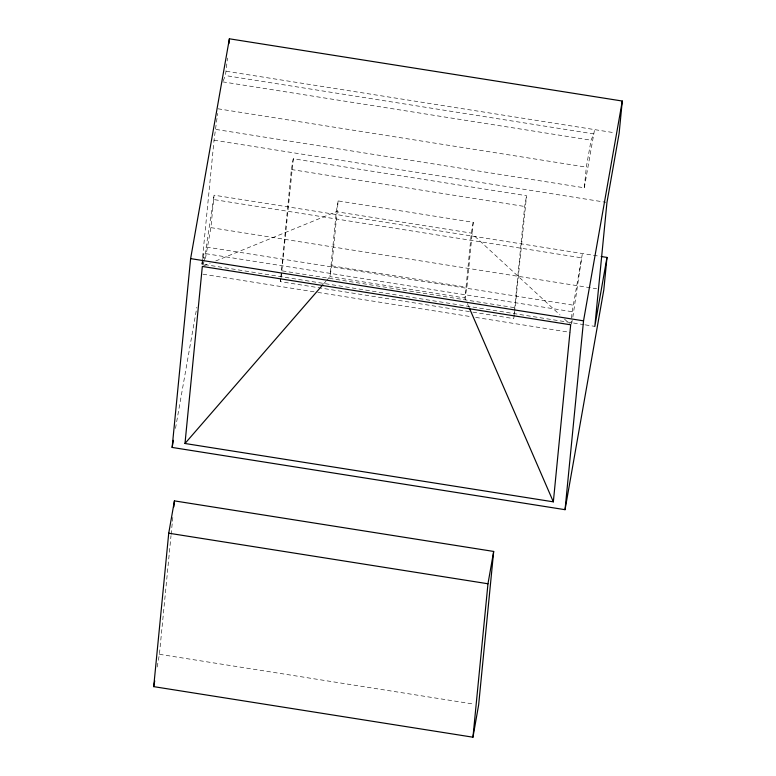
<?xml version="1.0" encoding="UTF-8"?>
<svg xmlns="http://www.w3.org/2000/svg" width="776" height="776" viewBox="0 0 776 776"><rect width="100%" height="100%" fill="white"/><g stroke="black" fill="none" stroke-linecap="round" stroke-linejoin="round"><path stroke-width="0.58" stroke-dasharray="3.88 2.91" d="M157.169 667.011L159.41 654.304L171.021 535.634M171.137 534.441L172.311 522.452M172.437 521.259L172.903 516.457M584.076 324.678L201.915 264.141L214.04 140.214L217.183 116.817M202.691 264.839L203.816 253.364L572.164 311.709L571.039 323.185M217.29 115.672L217.513 113.374M205.446 258.534L210.897 227.64L214.069 195.183L599.964 256.303M223.168 80.801L225.447 75.563L227.494 58.035M469.422 311.603L280.398 281.659L280.757 278.041M280.873 276.838L291.378 169.537L293.28 158.76L526.564 195.717L514.449 314.299M281.164 277.342L293.28 158.76M326.754 280.252L329.926 276.605L331.827 265.829L338.181 200.916L473.244 222.314L466.89 287.227L464.989 298.003L466.91 302.436M513.925 316.201L524.673 206.484L526.564 195.717M215.941 129.437L584.299 187.792L586.326 167.131L591.07 140.194L593.795 133.918L225.447 75.563M204.059 261.134L214.069 195.183M572.833 317.142L581.67 257.836L213.313 199.49M201.915 264.141L202.293 261.987M202.478 260.911L203.816 253.364M203.438 264.655L203.855 262.307M175.492 428.439L196.861 307.248M280.398 281.659L280.97 278.429M338.181 200.916L336.28 211.693L329.926 276.605L464.989 298.003L471.342 233.091L473.244 222.314M514.265 315.376L513.693 318.606L470.625 311.787M584.299 187.792L594.562 129.602M572.164 311.709L582.427 253.529M571.592 324.174L572.62 318.315M323.592 283.9L325.969 281.164M203.438 265.993L210.141 263.258M215.718 260.978L336.28 211.693L471.342 233.091L560.039 314.978M226.204 71.256L614.437 132.754M222.712 81.849L591.07 140.194M217.969 108.785L586.326 167.131M214.04 140.214L605.765 202.264M291.378 169.537L524.673 206.484M210.897 227.64L596.637 288.74M331.827 265.829L466.89 287.227M206.542 247.078L574.89 305.434M282.299 270.882L515.594 307.839M585.269 324.863L594.823 326.376M202.982 274.209L316.598 292.203M317.801 292.397L470.877 316.647M475.669 317.403L570.147 332.37M159.41 654.304L473.864 704.113M564.472 319.072L570.68 324.805M467.385 303.542L469.315 307.975"/><path stroke-width="1.16" d="M606.987 257.419L603.806 289.875L565.044 509.687L172.136 447.442L190.624 258.612L229.386 38.8L622.294 101.035L619.112 133.491L606.958 202.449L594.823 326.376L606.987 257.419L601.138 256.497M153.706 686.634L168.731 533.199L174.425 500.879L493.672 551.445L478.647 704.88L472.953 737.2L153.706 686.634L154.725 680.862M173.843 506.873L174.425 500.879M184.989 443.494L202.323 266.449L570.68 324.805L553.346 501.839L184.989 443.494L322.797 284.811M228.91 43.611L229.386 38.8M472.953 737.2L487.968 583.765L493.672 551.445M565.044 509.687L583.533 320.847L622.294 101.035M172.136 447.442L173.397 440.322M190.624 258.612L583.533 320.847M168.731 533.199L487.968 583.765M469.315 307.975L553.346 501.839"/></g></svg>
